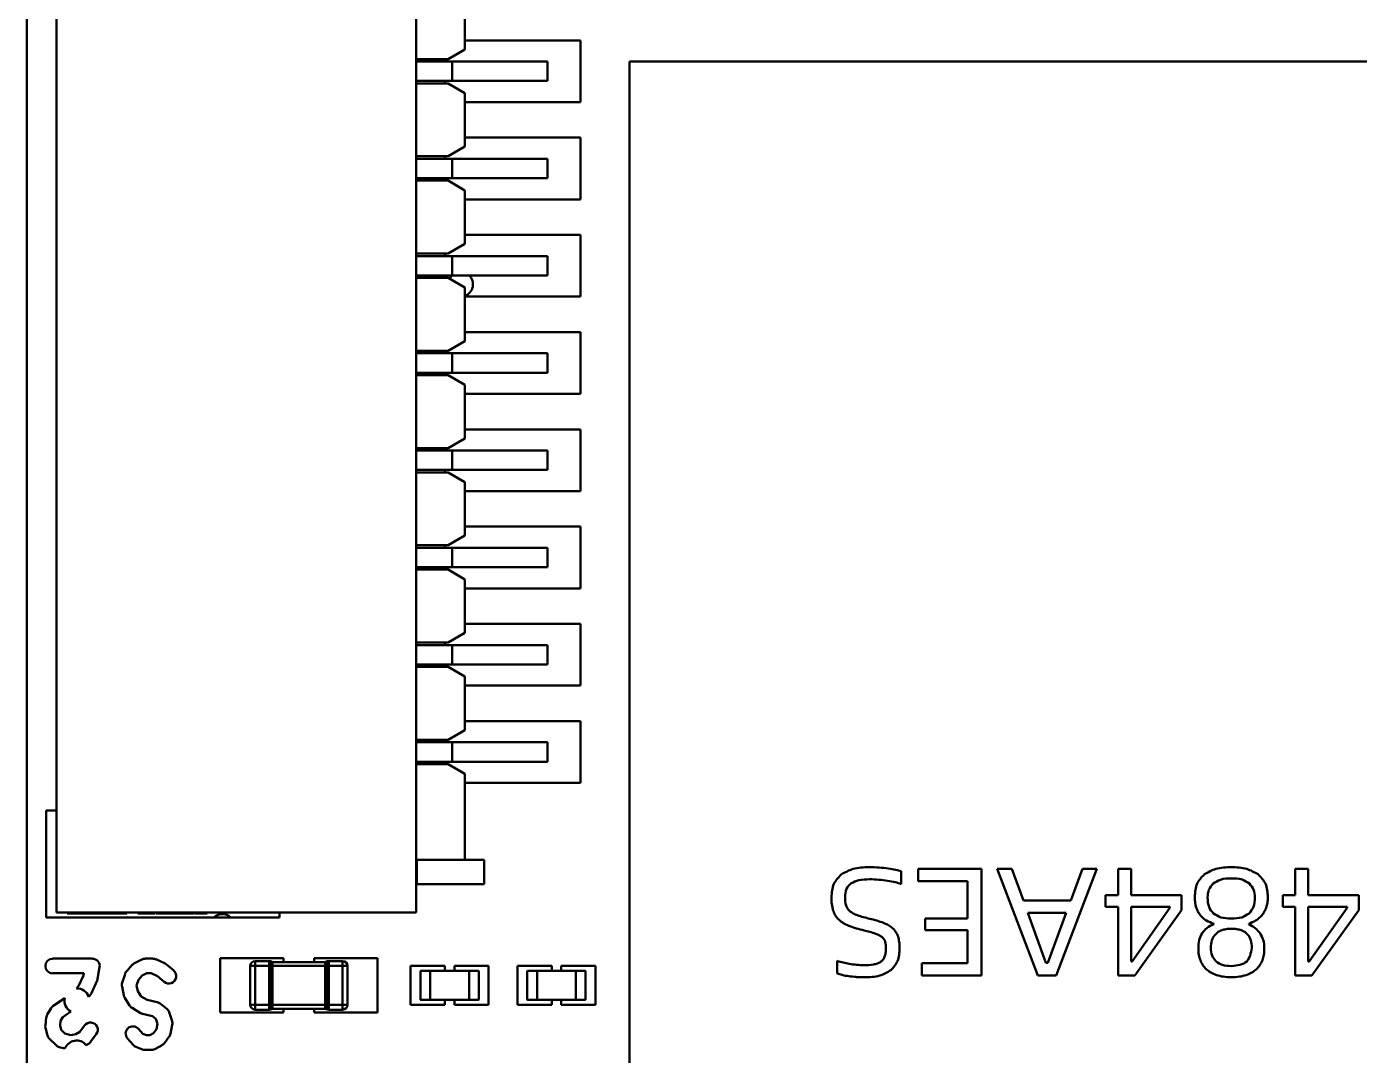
# Model space of a CAD drawing. Header units: millimetres. Extents: x 22 to 202, y 169 to 282.
# Drawn here: x 93.35 to 107.06, y 221.17 to 231.75 of the extents above; entities that cross this region are included whole.
import ezdxf

# ---------------------------------------------------------------- set-up
doc = ezdxf.new("R2010")
doc.units = ezdxf.units.MM
doc.header["$LTSCALE"] = 0.75
doc.layers.add('Visible', color=7, linetype='Continuous', lineweight=50)

msp = doc.modelspace()

# ---------------------------------------------------------------- linework, layer by layer
at = {"layer": 'Visible'}
for p, q in [((93.352, 204.386), (93.352, 235.386)), ((93.66, 222.643), (93.66, 232.943)), ((97.36, 232.943), (97.36, 222.643)), ((97.86, 231.518), (97.86, 232.403)), ((99.051, 231.61), (97.86, 231.61)), ((99.051, 230.975), (99.051, 231.61)), ((97.687, 231.418), (97.86, 231.518)), ((97.687, 231.418), (97.36, 231.418)), ((97.511, 231.393), (97.36, 231.393)), ((97.511, 231.393), (97.55, 231.393)), ((97.73, 231.393), (97.55, 231.393)), ((97.654, 231.418), (97.654, 231.393)), ((97.73, 231.393), (97.78, 231.393)), ((97.73, 231.393), (97.73, 231.193)), ((97.78, 231.393), (98.031, 231.393)), ((98.031, 231.393), (98.104, 231.393)), ((98.104, 231.393), (98.61, 231.393)), ((98.71, 231.393), (98.61, 231.393)), ((98.71, 231.393), (98.71, 231.193)), ((99.553, 231.393), (99.553, 208.393)), ((122.553, 231.393), (99.553, 231.393)), ((97.511, 231.193), (97.36, 231.193)), ((97.36, 231.168), (97.687, 231.168)), ((97.511, 231.193), (97.55, 231.193)), ((97.73, 231.193), (97.55, 231.193)), ((97.654, 231.193), (97.654, 231.168)), ((97.86, 231.068), (97.687, 231.168)), ((97.73, 231.193), (97.78, 231.193)), ((97.78, 231.193), (98.031, 231.193)), ((98.104, 231.193), (98.031, 231.193)), ((98.104, 231.193), (98.61, 231.193)), ((98.61, 231.193), (98.71, 231.193)), ((97.86, 230.518), (97.86, 231.068)), ((97.86, 230.975), (99.051, 230.975)), ((99.051, 230.61), (97.86, 230.61)), ((99.051, 229.975), (99.051, 230.61)), ((97.687, 230.418), (97.86, 230.518)), ((97.687, 230.418), (97.36, 230.418)), ((97.511, 230.393), (97.36, 230.393)), ((97.511, 230.393), (97.55, 230.393)), ((97.73, 230.393), (97.55, 230.393)), ((97.654, 230.418), (97.654, 230.393)), ((97.73, 230.393), (97.78, 230.393)), ((97.73, 230.393), (97.73, 230.193)), ((97.78, 230.393), (98.031, 230.393)), ((98.031, 230.393), (98.104, 230.393)), ((98.104, 230.393), (98.61, 230.393)), ((98.71, 230.393), (98.61, 230.393)), ((98.71, 230.393), (98.71, 230.193)), ((97.511, 230.193), (97.36, 230.193)), ((97.36, 230.168), (97.687, 230.168)), ((97.511, 230.193), (97.55, 230.193)), ((97.73, 230.193), (97.55, 230.193)), ((97.654, 230.193), (97.654, 230.168)), ((97.86, 230.068), (97.687, 230.168)), ((97.73, 230.193), (97.78, 230.193)), ((97.78, 230.193), (98.031, 230.193)), ((97.86, 229.518), (97.86, 230.068)), ((98.104, 230.193), (98.031, 230.193)), ((98.104, 230.193), (98.61, 230.193)), ((98.61, 230.193), (98.71, 230.193)), ((97.86, 229.975), (99.051, 229.975)), ((97.687, 229.418), (97.86, 229.518)), ((99.051, 229.61), (97.86, 229.61)), ((99.051, 228.975), (99.051, 229.61)), ((97.687, 229.418), (97.36, 229.418)), ((97.511, 229.393), (97.36, 229.393)), ((97.511, 229.393), (97.55, 229.393)), ((97.73, 229.393), (97.55, 229.393)), ((97.654, 229.418), (97.654, 229.393)), ((97.73, 229.393), (97.78, 229.393)), ((97.73, 229.393), (97.73, 229.193)), ((97.78, 229.393), (98.031, 229.393)), ((98.031, 229.393), (98.104, 229.393)), ((98.104, 229.393), (98.61, 229.393)), ((98.71, 229.393), (98.61, 229.393)), ((98.71, 229.393), (98.71, 229.193)), ((97.511, 229.193), (97.36, 229.193)), ((97.36, 229.168), (97.687, 229.168)), ((97.511, 229.193), (97.55, 229.193)), ((97.73, 229.193), (97.55, 229.193)), ((97.654, 229.193), (97.654, 229.168)), ((97.86, 229.068), (97.687, 229.168)), ((97.73, 229.193), (97.78, 229.193)), ((97.78, 229.193), (98.031, 229.193)), ((98.104, 229.193), (98.031, 229.193)), ((98.104, 229.193), (98.61, 229.193)), ((98.61, 229.193), (98.71, 229.193)), ((97.86, 228.518), (97.86, 229.068)), ((97.86, 228.975), (99.051, 228.975)), ((99.051, 228.61), (97.86, 228.61)), ((99.051, 227.975), (99.051, 228.61)), ((97.687, 228.418), (97.36, 228.418)), ((97.654, 228.418), (97.654, 228.393)), ((97.687, 228.418), (97.86, 228.518)), ((97.511, 228.393), (97.36, 228.393)), ((97.511, 228.393), (97.55, 228.393)), ((97.73, 228.393), (97.55, 228.393)), ((97.73, 228.393), (97.78, 228.393)), ((97.73, 228.393), (97.73, 228.193)), ((97.78, 228.393), (98.031, 228.393)), ((98.031, 228.393), (98.104, 228.393)), ((98.104, 228.393), (98.61, 228.393)), ((98.71, 228.393), (98.61, 228.393)), ((98.71, 228.393), (98.71, 228.193)), ((97.511, 228.193), (97.36, 228.193)), ((97.36, 228.168), (97.687, 228.168)), ((97.511, 228.193), (97.55, 228.193)), ((97.73, 228.193), (97.55, 228.193)), ((97.654, 228.193), (97.654, 228.168)), ((97.86, 228.068), (97.687, 228.168)), ((97.73, 228.193), (97.78, 228.193)), ((97.78, 228.193), (98.031, 228.193)), ((98.104, 228.193), (98.031, 228.193)), ((98.104, 228.193), (98.61, 228.193)), ((98.61, 228.193), (98.71, 228.193)), ((97.86, 227.518), (97.86, 228.068)), ((97.86, 227.975), (99.051, 227.975)), ((99.051, 227.61), (97.86, 227.61)), ((99.051, 226.975), (99.051, 227.61)), ((97.687, 227.418), (97.86, 227.518)), ((97.687, 227.418), (97.36, 227.418)), ((97.511, 227.393), (97.36, 227.393)), ((97.511, 227.393), (97.55, 227.393)), ((97.73, 227.393), (97.55, 227.393)), ((97.654, 227.418), (97.654, 227.393)), ((97.73, 227.393), (97.78, 227.393)), ((97.73, 227.393), (97.73, 227.193)), ((97.78, 227.393), (98.031, 227.393)), ((98.031, 227.393), (98.104, 227.393)), ((98.104, 227.393), (98.61, 227.393)), ((98.71, 227.393), (98.61, 227.393)), ((98.71, 227.393), (98.71, 227.193)), ((97.511, 227.193), (97.36, 227.193)), ((97.511, 227.193), (97.55, 227.193)), ((97.73, 227.193), (97.55, 227.193)), ((97.654, 227.193), (97.654, 227.168)), ((97.73, 227.193), (97.78, 227.193)), ((97.78, 227.193), (98.031, 227.193)), ((98.104, 227.193), (98.031, 227.193)), ((98.104, 227.193), (98.61, 227.193)), ((98.61, 227.193), (98.71, 227.193)), ((97.36, 227.168), (97.687, 227.168)), ((97.86, 227.068), (97.687, 227.168)), ((97.86, 226.518), (97.86, 227.068)), ((97.86, 226.975), (99.051, 226.975)), ((97.687, 226.418), (97.86, 226.518)), ((99.051, 226.61), (97.86, 226.61)), ((99.051, 225.975), (99.051, 226.61)), ((97.687, 226.418), (97.36, 226.418)), ((97.511, 226.393), (97.36, 226.393)), ((97.511, 226.393), (97.55, 226.393)), ((97.73, 226.393), (97.55, 226.393)), ((97.654, 226.418), (97.654, 226.393)), ((97.73, 226.393), (97.78, 226.393)), ((97.73, 226.393), (97.73, 226.193)), ((97.78, 226.393), (98.031, 226.393)), ((98.031, 226.393), (98.104, 226.393)), ((98.104, 226.393), (98.61, 226.393)), ((98.71, 226.393), (98.61, 226.393)), ((98.71, 226.393), (98.71, 226.193)), ((97.511, 226.193), (97.36, 226.193)), ((97.36, 226.168), (97.687, 226.168)), ((97.511, 226.193), (97.55, 226.193)), ((97.73, 226.193), (97.55, 226.193)), ((97.654, 226.193), (97.654, 226.168)), ((97.86, 226.068), (97.687, 226.168)), ((97.73, 226.193), (97.78, 226.193)), ((97.78, 226.193), (98.031, 226.193)), ((98.104, 226.193), (98.031, 226.193)), ((98.104, 226.193), (98.61, 226.193)), ((98.61, 226.193), (98.71, 226.193)), ((97.86, 225.518), (97.86, 226.068)), ((97.86, 225.975), (99.051, 225.975)), ((99.051, 225.61), (97.86, 225.61)), ((99.051, 224.975), (99.051, 225.61)), ((97.687, 225.418), (97.36, 225.418)), ((97.654, 225.418), (97.654, 225.393)), ((97.687, 225.418), (97.86, 225.518)), ((97.511, 225.393), (97.36, 225.393)), ((97.511, 225.393), (97.55, 225.393)), ((97.73, 225.393), (97.55, 225.393)), ((97.73, 225.393), (97.78, 225.393)), ((97.73, 225.393), (97.73, 225.193)), ((97.78, 225.393), (98.031, 225.393)), ((98.031, 225.393), (98.104, 225.393)), ((98.104, 225.393), (98.61, 225.393)), ((98.71, 225.393), (98.61, 225.393)), ((98.71, 225.393), (98.71, 225.193)), ((97.511, 225.193), (97.36, 225.193)), ((97.36, 225.168), (97.687, 225.168)), ((97.511, 225.193), (97.55, 225.193)), ((97.73, 225.193), (97.55, 225.193)), ((97.654, 225.193), (97.654, 225.168)), ((97.86, 225.068), (97.687, 225.168)), ((97.73, 225.193), (97.78, 225.193)), ((97.78, 225.193), (98.031, 225.193)), ((98.104, 225.193), (98.031, 225.193)), ((98.104, 225.193), (98.61, 225.193)), ((98.61, 225.193), (98.71, 225.193)), ((97.86, 224.518), (97.86, 225.068)), ((97.86, 224.975), (99.051, 224.975)), ((99.051, 224.61), (97.86, 224.61)), ((99.051, 223.975), (99.051, 224.61)), ((97.687, 224.418), (97.86, 224.518)), ((97.687, 224.418), (97.36, 224.418)), ((97.511, 224.393), (97.36, 224.393)), ((97.511, 224.393), (97.55, 224.393)), ((97.73, 224.393), (97.55, 224.393)), ((97.654, 224.418), (97.654, 224.393)), ((97.73, 224.393), (97.78, 224.393)), ((97.73, 224.393), (97.73, 224.193)), ((97.78, 224.393), (98.031, 224.393)), ((98.031, 224.393), (98.104, 224.393)), ((98.104, 224.393), (98.61, 224.393)), ((98.71, 224.393), (98.61, 224.393)), ((98.71, 224.393), (98.71, 224.193)), ((97.511, 224.193), (97.36, 224.193)), ((97.36, 224.168), (97.687, 224.168)), ((97.511, 224.193), (97.55, 224.193)), ((97.73, 224.193), (97.55, 224.193)), ((97.654, 224.193), (97.654, 224.168)), ((97.86, 224.068), (97.687, 224.168)), ((97.73, 224.193), (97.78, 224.193)), ((97.78, 224.193), (98.031, 224.193)), ((98.104, 224.193), (98.031, 224.193)), ((98.104, 224.193), (98.61, 224.193)), ((98.61, 224.193), (98.71, 224.193)), ((97.86, 223.183), (97.86, 224.068)), ((97.86, 223.975), (99.051, 223.975)), ((93.553, 223.693), (93.553, 222.592)), ((93.66, 223.693), (93.553, 223.693)), ((97.36, 223.183), (97.86, 223.183)), ((97.367, 222.933), (97.367, 223.183)), ((97.367, 223.183), (97.862, 223.183)), ((97.862, 223.183), (97.908, 223.183)), ((97.908, 223.183), (98.007, 223.183)), ((98.007, 223.183), (98.06, 223.183)), ((98.06, 222.933), (98.06, 223.183)), ((102.348, 222.935), (102.348, 223.066)), ((102.523, 223.093), (102.523, 222.965)), ((103.174, 223.093), (102.523, 223.093)), ((103.174, 221.993), (103.174, 223.093)), ((103.337, 223.093), (103.753, 221.993)), ((103.488, 223.093), (103.337, 223.093)), ((103.607, 222.765), (103.488, 223.093)), ((103.943, 221.993), (104.36, 223.093)), ((104.214, 223.093), (104.093, 222.765)), ((104.36, 223.093), (104.214, 223.093)), ((104.58, 223.093), (104.58, 222.822)), ((104.713, 223.093), (104.58, 223.093)), ((104.713, 222.822), (104.713, 223.093)), ((106.403, 223.093), (106.403, 222.822)), ((106.536, 223.093), (106.403, 223.093)), ((106.536, 222.822), (106.536, 223.093)), ((97.36, 222.933), (97.367, 222.933)), ((97.367, 222.933), (97.862, 222.933)), ((97.908, 222.933), (97.862, 222.933)), ((97.908, 222.933), (98.007, 222.933)), ((98.06, 222.933), (98.007, 222.933)), ((102.523, 222.965), (103.031, 222.965)), ((103.031, 222.965), (103.031, 222.581)), ((104.58, 222.822), (104.45, 222.822)), ((104.45, 222.822), (104.45, 222.702)), ((105.233, 222.822), (104.713, 222.822)), ((105.233, 222.668), (105.233, 222.822)), ((106.403, 222.822), (106.273, 222.822)), ((106.273, 222.822), (106.273, 222.702)), ((107.056, 222.822), (106.536, 222.822)), ((107.056, 222.668), (107.056, 222.822)), ((104.093, 222.765), (103.607, 222.765)), ((104.45, 222.702), (104.58, 222.702)), ((104.58, 222.702), (104.58, 221.993)), ((104.713, 222.139), (104.713, 222.702)), ((104.713, 222.702), (105.112, 222.702)), ((105.112, 222.692), (104.723, 222.139)), ((104.751, 221.993), (105.233, 222.668)), ((105.112, 222.702), (105.112, 222.692)), ((106.273, 222.702), (106.403, 222.702)), ((106.403, 222.702), (106.403, 221.993)), ((106.536, 222.139), (106.536, 222.702)), ((106.536, 222.702), (106.935, 222.702)), ((106.935, 222.692), (106.545, 222.139)), ((106.574, 221.993), (107.056, 222.668)), ((106.935, 222.702), (106.935, 222.692)), ((93.553, 222.592), (95.953, 222.592)), ((93.66, 222.643), (97.36, 222.643)), ((93.768, 222.633), (93.768, 222.643)), ((93.768, 222.633), (93.814, 222.633)), ((93.814, 222.633), (93.924, 222.633)), ((93.947, 222.633), (93.924, 222.633)), ((93.947, 222.633), (93.947, 222.643)), ((93.989, 222.633), (93.947, 222.633)), ((93.989, 222.633), (94.105, 222.633)), ((94.105, 222.633), (94.236, 222.633)), ((94.236, 222.633), (94.236, 222.643)), ((94.236, 222.633), (94.288, 222.633)), ((94.288, 222.633), (94.288, 222.643)), ((94.383, 222.633), (94.288, 222.633)), ((94.383, 222.633), (94.383, 222.643)), ((94.494, 222.633), (94.494, 222.643)), ((94.512, 222.633), (94.494, 222.633)), ((94.512, 222.633), (94.512, 222.643)), ((94.566, 222.633), (94.512, 222.633)), ((94.566, 222.633), (94.566, 222.643)), ((94.567, 222.633), (94.566, 222.633)), ((94.567, 222.633), (94.567, 222.643)), ((94.571, 222.633), (94.571, 222.643)), ((94.591, 222.633), (94.571, 222.633)), ((94.641, 222.633), (94.591, 222.633)), ((94.641, 222.633), (94.673, 222.633)), ((94.673, 222.633), (94.673, 222.643)), ((94.684, 222.633), (94.684, 222.643)), ((94.684, 222.633), (94.684, 222.643)), ((94.695, 222.633), (94.684, 222.633)), ((94.7, 222.633), (94.695, 222.633)), ((94.7, 222.633), (94.7, 222.643)), ((94.77, 222.633), (94.7, 222.633)), ((94.77, 222.633), (94.77, 222.643)), ((94.773, 222.633), (94.77, 222.633)), ((94.773, 222.633), (94.773, 222.643)), ((94.778, 222.633), (94.773, 222.633)), ((94.778, 222.633), (94.778, 222.643)), ((94.799, 222.633), (94.778, 222.633)), ((94.799, 222.633), (94.799, 222.643)), ((94.837, 222.633), (94.799, 222.633)), ((94.888, 222.633), (94.837, 222.633)), ((94.909, 222.633), (94.888, 222.633)), ((94.909, 222.633), (94.909, 222.643)), ((94.916, 222.633), (94.909, 222.633)), ((94.916, 222.633), (94.916, 222.643)), ((94.968, 222.633), (94.916, 222.633)), ((94.968, 222.633), (94.968, 222.643)), ((94.987, 222.633), (94.968, 222.633)), ((94.987, 222.633), (94.987, 222.643)), ((95.038, 222.633), (94.987, 222.633)), ((95.038, 222.633), (95.038, 222.643)), ((95.058, 222.633), (95.038, 222.633)), ((95.079, 222.633), (95.058, 222.633)), ((95.079, 222.633), (95.079, 222.643)), ((95.086, 222.633), (95.086, 222.643)), ((95.138, 222.633), (95.086, 222.633)), ((95.138, 222.633), (95.138, 222.643)), ((95.157, 222.633), (95.138, 222.633)), ((95.157, 222.633), (95.157, 222.643)), ((95.208, 222.633), (95.157, 222.633)), ((95.208, 222.633), (95.208, 222.643)), ((95.953, 222.592), (95.953, 222.643)), ((102.594, 222.581), (102.594, 222.461)), ((103.031, 222.581), (102.594, 222.581)), ((103.838, 222.126), (103.653, 222.638)), ((103.653, 222.638), (104.046, 222.638)), ((104.046, 222.638), (103.857, 222.126)), ((105.564, 222.527), (105.564, 222.521)), ((105.926, 222.521), (105.926, 222.527)), ((102.594, 222.461), (103.031, 222.461)), ((103.031, 222.461), (103.031, 222.12)), ((93.619, 222.168), (94.028, 222.168)), ((93.619, 222.168), (94.028, 222.168)), ((94.46, 222.12), (94.538, 222.16)), ((94.46, 222.12), (94.538, 222.16)), ((94.572, 222.168), (94.65, 222.168)), ((94.572, 222.168), (94.65, 222.168)), ((94.68, 222.161), (94.768, 222.122)), ((94.68, 222.161), (94.768, 222.122)), ((94.786, 222.111), (94.864, 222.045)), ((94.786, 222.111), (94.864, 222.045)), ((95.344, 222.172), (95.344, 221.613)), ((95.995, 222.172), (95.344, 222.172)), ((95.702, 222.143), (95.702, 222.093)), ((95.846, 222.143), (95.702, 222.143)), ((95.702, 222.093), (95.702, 222.143)), ((95.702, 222.143), (95.846, 222.143)), ((95.846, 222.143), (95.846, 222.093)), ((95.846, 222.093), (95.846, 222.143)), ((95.86, 222.141), (95.86, 222.093)), ((95.86, 222.093), (95.86, 222.141)), ((95.882, 222.133), (95.882, 222.093)), ((96.422, 222.133), (95.882, 222.133)), ((95.882, 222.093), (95.882, 222.133)), ((95.882, 222.133), (96.422, 222.133)), ((95.995, 222.133), (95.995, 222.172)), ((96.31, 222.172), (96.31, 222.133)), ((96.96, 222.172), (96.31, 222.172)), ((96.422, 222.133), (96.422, 222.093)), ((96.422, 222.093), (96.422, 222.133)), ((96.445, 222.141), (96.445, 222.093)), ((96.445, 222.093), (96.445, 222.141)), ((96.459, 222.143), (96.459, 222.093)), ((96.602, 222.143), (96.459, 222.143)), ((96.459, 222.093), (96.459, 222.143)), ((96.459, 222.143), (96.602, 222.143)), ((96.602, 222.143), (96.602, 222.093)), ((96.602, 222.093), (96.602, 222.143)), ((96.96, 221.613), (96.96, 222.172)), ((101.69, 222.145), (101.69, 222.015)), ((102.562, 222.12), (102.562, 221.993)), ((103.031, 222.12), (102.562, 222.12)), ((103.857, 222.126), (103.838, 222.126)), ((104.723, 222.139), (104.713, 222.139)), ((106.545, 222.139), (106.536, 222.139)), ((93.939, 222.017), (93.619, 222.017)), ((93.939, 222.017), (93.619, 222.017)), ((93.886, 221.886), (93.936, 221.996)), ((93.886, 221.886), (93.936, 221.996)), ((93.936, 221.996), (93.939, 222.017)), ((93.936, 221.996), (93.939, 222.017)), ((94.102, 222.08), (94.082, 221.962)), ((94.102, 222.08), (94.082, 221.962)), ((94.334, 221.918), (94.364, 222.01)), ((94.334, 221.918), (94.364, 222.01)), ((94.379, 222.037), (94.437, 222.103)), ((94.379, 222.037), (94.437, 222.103)), ((94.54, 221.993), (94.502, 221.95)), ((94.54, 221.993), (94.502, 221.95)), ((94.589, 222.017), (94.54, 221.993)), ((94.589, 222.017), (94.54, 221.993)), ((94.634, 222.017), (94.589, 222.017)), ((94.634, 222.017), (94.589, 222.017)), ((94.697, 221.989), (94.634, 222.017)), ((94.697, 221.989), (94.634, 222.017)), ((94.767, 221.93), (94.697, 221.989)), ((94.767, 221.93), (94.697, 221.989)), ((95.702, 222.093), (95.652, 222.093)), ((95.652, 222.093), (95.702, 222.093)), ((95.652, 222.093), (95.652, 221.693)), ((95.652, 221.693), (95.652, 222.093)), ((95.702, 222.093), (95.846, 222.093)), ((95.702, 221.693), (95.702, 222.093)), ((95.846, 222.093), (95.702, 222.093)), ((95.702, 222.093), (95.702, 221.693)), ((95.86, 222.093), (95.846, 222.093)), ((95.846, 221.693), (95.846, 222.093)), ((95.846, 222.093), (95.86, 222.093)), ((95.846, 222.093), (95.846, 221.693)), ((95.86, 222.093), (95.882, 222.093)), ((95.86, 221.693), (95.86, 222.093)), ((95.86, 222.093), (95.882, 222.093)), ((95.86, 222.093), (95.86, 221.693)), ((95.882, 222.093), (96.422, 222.093)), ((95.882, 221.693), (95.882, 222.093)), ((96.422, 222.093), (95.882, 222.093)), ((95.882, 222.093), (95.882, 221.693)), ((96.422, 222.093), (96.445, 222.093)), ((96.422, 221.693), (96.422, 222.093)), ((96.422, 222.093), (96.445, 222.093)), ((96.422, 222.093), (96.422, 221.693)), ((96.459, 222.093), (96.445, 222.093)), ((96.445, 221.693), (96.445, 222.093)), ((96.445, 222.093), (96.459, 222.093)), ((96.445, 222.093), (96.445, 221.693)), ((96.459, 222.093), (96.602, 222.093)), ((96.459, 221.693), (96.459, 222.093)), ((96.602, 222.093), (96.459, 222.093)), ((96.459, 222.093), (96.459, 221.693)), ((96.652, 222.093), (96.602, 222.093)), ((96.602, 221.693), (96.602, 222.093)), ((96.602, 222.093), (96.652, 222.093)), ((96.602, 222.093), (96.602, 221.693)), ((96.652, 221.693), (96.652, 222.093)), ((96.652, 222.093), (96.652, 221.693)), ((97.302, 222.093), (97.302, 221.692)), ((97.653, 222.093), (97.302, 222.093)), ((97.403, 221.748), (97.403, 222.038)), ((97.408, 222.043), (97.503, 222.043)), ((97.503, 222.038), (97.503, 222.043)), ((97.903, 222.042), (97.503, 222.042)), ((97.503, 222.042), (97.903, 222.042)), ((97.503, 221.748), (97.503, 222.038)), ((97.503, 222.023), (97.503, 221.763)), ((97.653, 222.042), (97.653, 222.093)), ((97.752, 222.093), (97.752, 222.042)), ((98.103, 222.093), (97.752, 222.093)), ((97.903, 222.043), (97.998, 222.043)), ((97.903, 222.043), (97.903, 222.038)), ((97.903, 222.038), (97.903, 221.748)), ((97.903, 221.763), (97.903, 222.023)), ((98.003, 222.038), (98.003, 221.748)), ((98.103, 221.692), (98.103, 222.093)), ((98.402, 222.093), (98.402, 221.692)), ((98.753, 222.093), (98.402, 222.093)), ((98.502, 221.748), (98.502, 222.038)), ((98.507, 222.043), (98.602, 222.043)), ((98.602, 222.038), (98.602, 222.043)), ((99.002, 222.042), (98.602, 222.042)), ((98.602, 222.042), (99.002, 222.042)), ((98.602, 221.748), (98.602, 222.038)), ((98.602, 222.023), (98.602, 221.763)), ((98.753, 222.042), (98.753, 222.093)), ((98.852, 222.093), (98.852, 222.042)), ((99.203, 222.093), (98.852, 222.093)), ((99.002, 222.043), (99.097, 222.043)), ((99.002, 222.043), (99.002, 222.038)), ((99.002, 222.038), (99.002, 221.748)), ((99.002, 221.763), (99.002, 222.023)), ((99.102, 222.038), (99.102, 221.748)), ((99.203, 221.692), (99.203, 222.093)), ((102.562, 221.993), (103.174, 221.993)), ((103.753, 221.993), (103.943, 221.993)), ((104.58, 221.993), (104.751, 221.993)), ((106.403, 221.993), (106.574, 221.993)), ((93.863, 221.861), (93.886, 221.886)), ((93.863, 221.861), (93.886, 221.886)), ((94.077, 221.944), (94.018, 221.813)), ((94.077, 221.944), (94.018, 221.813)), ((94.352, 221.788), (94.333, 221.88)), ((94.352, 221.788), (94.333, 221.88)), ((94.502, 221.95), (94.483, 221.892)), ((94.502, 221.95), (94.483, 221.892)), ((94.483, 221.892), (94.496, 221.832)), ((94.483, 221.892), (94.496, 221.832)), ((94.496, 221.832), (94.528, 221.78)), ((94.496, 221.832), (94.528, 221.78)), ((93.625, 221.683), (93.744, 221.763)), ((93.625, 221.683), (93.744, 221.763)), ((94.004, 221.792), (93.988, 221.775)), ((94.004, 221.792), (93.988, 221.775)), ((94.41, 221.686), (94.362, 221.764)), ((94.41, 221.686), (94.362, 221.764)), ((94.528, 221.78), (94.59, 221.743)), ((94.528, 221.78), (94.59, 221.743)), ((94.59, 221.743), (94.695, 221.72)), ((94.59, 221.743), (94.695, 221.72)), ((94.725, 221.706), (94.793, 221.653)), ((94.725, 221.706), (94.793, 221.653)), ((97.503, 221.743), (97.408, 221.743)), ((97.503, 221.743), (97.503, 221.748)), ((97.903, 221.744), (97.503, 221.744)), ((97.503, 221.743), (97.903, 221.743)), ((97.653, 221.692), (97.653, 221.743)), ((97.752, 221.743), (97.752, 221.692)), ((97.903, 221.748), (97.903, 221.743)), ((97.998, 221.743), (97.903, 221.743)), ((98.602, 221.743), (98.507, 221.743)), ((98.602, 221.743), (98.602, 221.748)), ((99.002, 221.744), (98.602, 221.744)), ((98.602, 221.743), (99.002, 221.743)), ((98.753, 221.692), (98.753, 221.743)), ((98.852, 221.743), (98.852, 221.692)), ((99.002, 221.748), (99.002, 221.743)), ((99.097, 221.743), (99.002, 221.743)), ((93.544, 221.485), (93.554, 221.564)), ((93.544, 221.485), (93.554, 221.564)), ((93.564, 221.593), (93.603, 221.658)), ((93.564, 221.593), (93.603, 221.658)), ((93.723, 221.567), (93.701, 221.53)), ((93.723, 221.567), (93.701, 221.53)), ((93.807, 221.624), (93.723, 221.567)), ((93.807, 221.624), (93.723, 221.567)), ((94.523, 221.608), (94.436, 221.661)), ((94.523, 221.608), (94.436, 221.661)), ((94.646, 221.577), (94.545, 221.599)), ((94.646, 221.577), (94.545, 221.599)), ((94.682, 221.549), (94.646, 221.577)), ((94.682, 221.549), (94.646, 221.577)), ((94.818, 221.617), (94.848, 221.525)), ((94.818, 221.617), (94.848, 221.525)), ((95.344, 221.613), (95.995, 221.613)), ((95.702, 221.693), (95.652, 221.693)), ((95.652, 221.693), (95.702, 221.693)), ((95.702, 221.693), (95.846, 221.693)), ((95.702, 221.693), (95.702, 221.643)), ((95.846, 221.693), (95.702, 221.693)), ((95.702, 221.643), (95.702, 221.693)), ((95.702, 221.643), (95.846, 221.643)), ((95.846, 221.643), (95.702, 221.643)), ((95.86, 221.693), (95.846, 221.693)), ((95.846, 221.693), (95.846, 221.643)), ((95.846, 221.693), (95.86, 221.693)), ((95.846, 221.643), (95.846, 221.693)), ((95.882, 221.693), (95.86, 221.693)), ((95.86, 221.693), (95.86, 221.644)), ((95.882, 221.693), (95.86, 221.693)), ((95.86, 221.644), (95.86, 221.693)), ((95.882, 221.693), (96.422, 221.693)), ((95.882, 221.693), (95.882, 221.653)), ((96.422, 221.693), (95.882, 221.693)), ((95.882, 221.653), (95.882, 221.693)), ((95.882, 221.653), (96.422, 221.653)), ((96.422, 221.653), (95.882, 221.653)), ((95.995, 221.613), (95.995, 221.653)), ((96.31, 221.653), (96.31, 221.613)), ((96.31, 221.613), (96.96, 221.613)), ((96.445, 221.693), (96.422, 221.693)), ((96.422, 221.693), (96.422, 221.653)), ((96.445, 221.693), (96.422, 221.693)), ((96.422, 221.653), (96.422, 221.693)), ((96.459, 221.693), (96.445, 221.693)), ((96.445, 221.693), (96.445, 221.644)), ((96.445, 221.693), (96.459, 221.693)), ((96.445, 221.644), (96.445, 221.693)), ((96.459, 221.693), (96.602, 221.693)), ((96.459, 221.693), (96.459, 221.643)), ((96.602, 221.693), (96.459, 221.693)), ((96.459, 221.643), (96.459, 221.693)), ((96.459, 221.643), (96.602, 221.643)), ((96.602, 221.643), (96.459, 221.643)), ((96.652, 221.693), (96.602, 221.693)), ((96.602, 221.693), (96.602, 221.643)), ((96.602, 221.693), (96.652, 221.693)), ((96.602, 221.643), (96.602, 221.693)), ((97.302, 221.692), (97.653, 221.692)), ((97.752, 221.692), (98.103, 221.692)), ((98.402, 221.692), (98.753, 221.692)), ((98.852, 221.692), (99.203, 221.692)), ((93.565, 221.379), (93.546, 221.458)), ((93.565, 221.379), (93.546, 221.458)), ((93.701, 221.53), (93.695, 221.48)), ((93.701, 221.53), (93.695, 221.48)), ((93.695, 221.48), (93.706, 221.436)), ((93.695, 221.48), (93.706, 221.436)), ((93.706, 221.436), (93.744, 221.399)), ((93.706, 221.436), (93.744, 221.399)), ((93.899, 221.415), (93.948, 221.481)), ((93.899, 221.415), (93.948, 221.481)), ((94.501, 221.447), (94.547, 221.395)), ((94.501, 221.447), (94.547, 221.395)), ((94.657, 221.402), (94.686, 221.442)), ((94.657, 221.402), (94.686, 221.442)), ((94.698, 221.498), (94.682, 221.549)), ((94.698, 221.498), (94.682, 221.549)), ((94.686, 221.442), (94.698, 221.498)), ((94.686, 221.442), (94.698, 221.498)), ((94.849, 221.487), (94.83, 221.395)), ((94.849, 221.487), (94.83, 221.395)), ((93.654, 221.277), (93.586, 221.343)), ((93.654, 221.277), (93.586, 221.343)), ((93.744, 221.399), (93.807, 221.382)), ((93.744, 221.399), (93.807, 221.382)), ((93.807, 221.382), (93.856, 221.39)), ((93.807, 221.382), (93.856, 221.39)), ((93.856, 221.39), (93.899, 221.415)), ((93.856, 221.39), (93.899, 221.415)), ((93.987, 221.293), (93.963, 221.279)), ((93.987, 221.293), (93.963, 221.279)), ((94.068, 221.392), (94.01, 221.313)), ((94.068, 221.392), (94.01, 221.313)), ((94.447, 221.282), (94.389, 221.347)), ((94.447, 221.282), (94.389, 221.347)), ((94.547, 221.395), (94.586, 221.38)), ((94.547, 221.395), (94.586, 221.38)), ((94.586, 221.38), (94.62, 221.38)), ((94.586, 221.38), (94.62, 221.38)), ((94.62, 221.38), (94.657, 221.402)), ((94.62, 221.38), (94.657, 221.402)), ((94.817, 221.366), (94.768, 221.3)), ((94.817, 221.366), (94.768, 221.3)), ((93.746, 221.243), (93.687, 221.259)), ((93.746, 221.243), (93.687, 221.259)), ((94.544, 221.235), (94.476, 221.262)), ((94.544, 221.235), (94.476, 221.262)), ((94.64, 221.23), (94.572, 221.23)), ((94.64, 221.23), (94.572, 221.23)), ((94.746, 221.28), (94.678, 221.24)), ((94.746, 221.28), (94.678, 221.24))]:
    msp.add_line(p, q, dxfattribs=at)
for centre, radius, start, end in [((97.816, 229.101), 0.127, 133.644, 153.0212), ((97.816, 229.101), 0.127, 290.4504, 46.356), ((102.022, 221.837), 1.272, 85.4757, 90.015), ((102.011, 221.663), 1.446, 81.8496, 85.5768), ((102.035, 221.821), 1.287, 78.404, 81.9139), ((102.224, 222.722), 0.366, 70.1655, 79.0432), ((102.022, 221.82), 1.164, 85.2707, 90.0355), ((102.028, 221.872), 1.111, 80.6519, 85.3456), ((102.02, 221.818), 1.166, 76.7041, 80.676), ((102.19, 222.521), 0.443, 69.093, 77.232), ((102.083, 222.786), 0.452, 178.6309, 196.0317), ((102.068, 222.791), 0.297, 178.667, 195.1883), ((105.73, 222.796), 0.361, 178.915, 196.6518), ((95.366, 222.499), 0.127, 47.4319, 132.5681), ((102.335, 223.896), 1.354, 251.1677, 256.7523), ((101.737, 221.359), 1.253, 69.8925, 76.7091), ((105.69, 222.923), 0.415, 240.9874, 252.3242), ((105.767, 222.958), 0.459, 290.1682, 299.7941), ((102.258, 223.716), 1.291, 249.7072, 256.9476), ((101.75, 221.481), 1.001, 70.4644, 77.5438), ((101.925, 222.278), 0.267, 359.06, 13.3167), ((105.784, 222.283), 0.25, 162.8467, 180.5594), ((105.667, 222.283), 0.288, 359.4867, 14.764), ((95.702, 222.093), 0.05, 90, 180), ((95.846, 222.093), 0.05, 74.0625, 90), ((96.459, 222.093), 0.05, 90, 105.9375), ((96.602, 222.093), 0.05, 0, 90), ((101.933, 222.852), 0.747, 251.0738, 260.8539), ((101.966, 222.963), 0.862, 259.8576, 269.9166), ((101.971, 222.715), 0.614, 269.4128, 278.7584), ((97.408, 222.038), 0.005, 90, 180), ((98.507, 222.038), 0.005, 90, 180), ((101.808, 222.315), 0.321, 248.563, 257.872), ((101.936, 222.861), 0.883, 257.2108, 261.7108), ((101.973, 223.1), 1.124, 261.604, 265.5874), ((101.967, 222.999), 1.023, 265.4892, 269.9749), ((93.868, 221.735), 0.127, 18.4098, 92.0548), ((93.868, 221.735), 0.127, 18.4098, 92.0548), ((93.868, 221.735), 0.127, 167.3804, 241.211), ((93.868, 221.735), 0.127, 167.3804, 241.211), ((97.998, 221.748), 0.005, 270, 0), ((99.097, 221.748), 0.005, 270, 0), ((95.702, 221.693), 0.05, 180, 270), ((95.846, 221.693), 0.05, 270, 285.9375), ((96.459, 221.693), 0.05, 254.0625, 270), ((96.602, 221.693), 0.05, 270, 0), ((93.865, 221.199), 0.127, 39.2506, 159.5965), ((93.865, 221.199), 0.127, 39.2506, 159.5965)]:
    msp.add_arc(centre, radius, start, end, dxfattribs=at)
at = {"layer": 'Visible', "extrusion": (0, 0, -1)}
for centre, radius, start, end in [((-93.619, 222.092), 0.0751, 270.0006, 89.9994), ((-93.619, 222.092), 0.0751, 270.0006, 89.9994), ((-94.028, 222.092), 0.0751, 89.9999, 189.4211), ((-94.028, 222.092), 0.0751, 89.9999, 189.4211), ((-94.494, 222.053), 0.0751, 41.6138, 63.3469), ((-94.494, 222.053), 0.0751, 41.6138, 63.3469), ((-94.572, 222.092), 0.0751, 63.3613, 90.0015), ((-94.572, 222.092), 0.0751, 63.3613, 90.0015), ((-94.65, 222.092), 0.0751, 89.9988, 114.0535), ((-94.65, 222.092), 0.0751, 89.9988, 114.0535), ((-94.737, 222.053), 0.0752, 114.0684, 130.1395), ((-94.737, 222.053), 0.0752, 114.0684, 130.1395), ((-95.702, 222.093), 0.05, 0, 90), ((-95.846, 222.093), 0.05, 90, 105.9375), ((-95.807, 221.957), 0.19, 105.9175, 113.1826), ((-96.497, 221.958), 0.19, 66.8043, 74.0957), ((-96.459, 222.093), 0.05, 74.0625, 90), ((-96.602, 222.093), 0.05, 90, 180), ((-94.435, 221.988), 0.0749, 17.5902, 41.6311), ((-94.435, 221.988), 0.0749, 17.5902, 41.6311), ((-94.815, 221.988), 0.0751, 130.1524, 310.1524), ((-94.815, 221.988), 0.0751, 130.1524, 310.1524), ((-97.998, 222.038), 0.005, 90, 180), ((-99.097, 222.038), 0.005, 90, 180), ((-94.008, 221.975), 0.075, 189.4202, 203.9971), ((-94.008, 221.975), 0.075, 189.4202, 203.9971), ((-94.406, 221.896), 0.075, 347.9479, 17.6388), ((-94.406, 221.896), 0.075, 347.9479, 17.6388), ((-93.95, 221.843), 0.075, 203.9817, 223.6255), ((-93.95, 221.843), 0.075, 203.9817, 223.6255), ((-94.426, 221.804), 0.0752, 328.2474, 347.9395), ((-94.426, 221.804), 0.0752, 328.2474, 347.9395), ((-94.679, 221.646), 0.0751, 102.6275, 127.6633), ((-94.679, 221.646), 0.0751, 102.6275, 127.6633), ((-97.408, 221.748), 0.005, 270, 0), ((-98.507, 221.748), 0.005, 270, 0), ((-93.629, 221.554), 0.0751, 7.1855, 30.559), ((-93.629, 221.554), 0.0751, 7.1855, 30.559), ((-93.667, 221.62), 0.075, 30.5629, 56.0805), ((-93.667, 221.62), 0.075, 30.5629, 56.0805), ((-94.474, 221.725), 0.0751, 300.9653, 328.2216), ((-94.474, 221.725), 0.0751, 300.9653, 328.2216), ((-94.562, 221.673), 0.0752, 282.638, 300.951), ((-94.562, 221.673), 0.0752, 282.638, 300.951), ((-94.747, 221.594), 0.0751, 127.6828, 162.3289), ((-94.747, 221.594), 0.0751, 127.6828, 162.3289), ((-95.702, 221.693), 0.05, 270, 0), ((-95.846, 221.693), 0.05, 254.0625, 270), ((-95.807, 221.828), 0.19, 246.8174, 254.0825), ((-96.497, 221.827), 0.19, 285.9043, 293.1957), ((-96.459, 221.693), 0.05, 270, 285.9375), ((-96.602, 221.693), 0.05, 180, 270), ((-93.618, 221.476), 0.0748, 346.0234, 7.2054), ((-93.618, 221.476), 0.0748, 346.0234, 7.2054), ((-94.008, 221.436), 0.0751, 36.5733, 216.5743), ((-94.008, 221.436), 0.0751, 36.5733, 216.5743), ((-94.445, 221.397), 0.0751, 318.2847, 138.2845), ((-94.445, 221.397), 0.0751, 318.2847, 138.2845), ((-94.776, 221.502), 0.075, 162.3174, 192.0242), ((-94.776, 221.502), 0.075, 162.3174, 192.0242), ((-93.638, 221.397), 0.0751, 313.9165, 346.0433), ((-93.638, 221.397), 0.0751, 313.9165, 346.0433), ((-93.95, 221.358), 0.0751, 216.5864, 240.0359), ((-93.95, 221.358), 0.0751, 216.5864, 240.0359), ((-94.708, 221.345), 0.075, 216.5073, 239.799), ((-94.708, 221.345), 0.075, 216.5073, 239.799), ((-94.756, 221.41), 0.0751, 192.0193, 216.4957), ((-94.756, 221.41), 0.0751, 192.0193, 216.4957), ((-93.706, 221.331), 0.075, 285.1505, 313.9113), ((-93.706, 221.331), 0.075, 285.1505, 313.9113), ((-94.503, 221.331), 0.075, 291.2027, 318.2893), ((-94.503, 221.331), 0.075, 291.2027, 318.2893), ((-94.572, 221.305), 0.075, 269.9963, 291.2122), ((-94.572, 221.305), 0.075, 269.9963, 291.2122), ((-94.64, 221.305), 0.0751, 239.8017, 269.9973), ((-94.64, 221.305), 0.0751, 239.8017, 269.9973)]:
    msp.add_arc(centre, radius, start, end, dxfattribs=at)
at = {"layer": 'Visible'}
for points, knots in [([(102.022, 223.109), (101.964, 223.108), (101.861, 223.105), (101.771, 223.056), (101.731, 223.034)], [-0.03043089, -0.03043089, -0.03043089, -0.03043089, -0.01346555, 0, 0, 0, 0]), ([(105.745, 223.109), (105.691, 223.107), (105.592, 223.104), (105.506, 223.057), (105.468, 223.035)], [-0.02907027, -0.02907027, -0.02907027, -0.02907027, -0.01307415, 0, 0, 0, 0]), ([(106.021, 223.035), (105.983, 223.056), (105.897, 223.104), (105.799, 223.107), (105.745, 223.109)], [-0.02901744, -0.02901744, -0.02901744, -0.02901744, -0.01590027, 0, 0, 0, 0]), ([(101.731, 223.034), (101.702, 223.003), (101.64, 222.937), (101.634, 222.846), (101.632, 222.797)], [-0.02643406, -0.02643406, -0.02643406, -0.02643406, -0.01422482, 0, 0, 0, 0]), ([(101.771, 222.798), (101.773, 222.829), (101.776, 222.886), (101.816, 222.925), (101.835, 222.943)], [-0.01629676, -0.01629676, -0.01629676, -0.01629676, -0.00739727, 0, 0, 0, 0]), ([(101.835, 222.943), (101.86, 222.955), (101.919, 222.982), (101.985, 222.983), (102.022, 222.984)], [-0.01933872, -0.01933872, -0.01933872, -0.01933872, -0.01090612, 0, 0, 0, 0]), ([(105.468, 223.035), (105.439, 223.006), (105.377, 222.941), (105.372, 222.851), (105.369, 222.803)], [-0.02596437, -0.02596437, -0.02596437, -0.02596437, -0.01394823, 0, 0, 0, 0]), ([(105.501, 222.797), (105.503, 222.825), (105.506, 222.879), (105.541, 222.92), (105.558, 222.94)], [-0.0157953, -0.0157953, -0.0157953, -0.0157953, -0.0075673, 0, 0, 0, 0]), ([(105.558, 222.94), (105.582, 222.956), (105.639, 222.991), (105.706, 222.993), (105.745, 222.993)], [-0.01977003, -0.01977003, -0.01977003, -0.01977003, -0.01125289, 0, 0, 0, 0]), ([(105.745, 222.993), (105.783, 222.993), (105.851, 222.992), (105.907, 222.956), (105.931, 222.94)], [-0.01969796, -0.01969796, -0.01969796, -0.01969796, -0.0084646, 0, 0, 0, 0]), ([(105.931, 222.94), (105.948, 222.92), (105.982, 222.879), (105.985, 222.825), (105.987, 222.797)], [-0.01575846, -0.01575846, -0.01575846, -0.01575846, -0.00822457, 0, 0, 0, 0]), ([(106.121, 222.802), (106.118, 222.85), (106.112, 222.94), (106.05, 223.005), (106.021, 223.035)], [-0.02607074, -0.02607074, -0.02607074, -0.02607074, -0.0120995, 0, 0, 0, 0]), ([(105.561, 222.632), (105.543, 222.653), (105.505, 222.701), (105.502, 222.763), (105.501, 222.797)], [-0.01797418, -0.01797418, -0.01797418, -0.01797418, -0.00986344, 0, 0, 0, 0]), ([(105.987, 222.797), (105.986, 222.763), (105.984, 222.701), (105.945, 222.654), (105.928, 222.632)], [-0.0179382, -0.0179382, -0.0179382, -0.0179382, -0.00807775, 0, 0, 0, 0]), ([(106.103, 222.691), (106.108, 222.708), (106.119, 222.744), (106.12, 222.782), (106.121, 222.802)], [-0.0111971, -0.0111971, -0.0111971, -0.0111971, -0.00594001, 0, 0, 0, 0]), ([(101.649, 222.661), (101.656, 222.644), (101.669, 222.609), (101.694, 222.582), (101.706, 222.569)], [-0.01097458, -0.01097458, -0.01097458, -0.01097458, -0.00542418, 0, 0, 0, 0]), ([(101.82, 222.656), (101.812, 222.664), (101.794, 222.68), (101.786, 222.703), (101.782, 222.714)], [-0.007045488, -0.007045488, -0.007045488, -0.007045488, -0.003483081, 0, 0, 0, 0]), ([(101.898, 222.615), (101.883, 222.62), (101.855, 222.631), (101.831, 222.648), (101.82, 222.656)], [-0.008825505, -0.008825505, -0.008825505, -0.008825505, -0.004033413, 0, 0, 0, 0]), ([(105.384, 222.693), (105.39, 222.678), (105.4, 222.65), (105.418, 222.625), (105.426, 222.613)], [-0.009078347, -0.009078347, -0.009078347, -0.009078347, -0.004379701, 0, 0, 0, 0]), ([(106.058, 222.612), (106.067, 222.624), (106.085, 222.648), (106.097, 222.677), (106.103, 222.691)], [-0.009157176, -0.009157176, -0.009157176, -0.009157176, -0.004760183, 0, 0, 0, 0]), ([(101.706, 222.569), (101.721, 222.556), (101.752, 222.53), (101.79, 222.514), (101.81, 222.506)], [-0.01218418, -0.01218418, -0.01218418, -0.01218418, -0.00644234, 0, 0, 0, 0]), ([(102.263, 222.479), (102.249, 222.49), (102.22, 222.514), (102.186, 222.528), (102.168, 222.535)], [-0.01110247, -0.01110247, -0.01110247, -0.01110247, -0.00587584, 0, 0, 0, 0]), ([(105.426, 222.613), (105.436, 222.602), (105.454, 222.582), (105.477, 222.567), (105.489, 222.56)], [-0.008247759, -0.008247759, -0.008247759, -0.008247759, -0.004072464, 0, 0, 0, 0]), ([(105.564, 222.521), (105.539, 222.51), (105.492, 222.489), (105.46, 222.449), (105.445, 222.43)], [-0.01522918, -0.01522918, -0.01522918, -0.01522918, -0.00720447, 0, 0, 0, 0]), ([(105.745, 222.58), (105.708, 222.581), (105.642, 222.582), (105.586, 222.617), (105.561, 222.632)], [-0.01941701, -0.01941701, -0.01941701, -0.01941701, -0.00855979, 0, 0, 0, 0]), ([(105.928, 222.632), (105.903, 222.617), (105.848, 222.582), (105.782, 222.581), (105.745, 222.58)], [-0.01934463, -0.01934463, -0.01934463, -0.01934463, -0.01083746, 0, 0, 0, 0]), ([(106.04, 222.431), (106.024, 222.45), (105.991, 222.487), (105.948, 222.51), (105.926, 222.521)], [-0.01461906, -0.01461906, -0.01461906, -0.01461906, -0.0074039, 0, 0, 0, 0]), ([(105.995, 222.56), (106.007, 222.567), (106.03, 222.582), (106.048, 222.602), (106.058, 222.612)], [-0.008189555, -0.008189555, -0.008189555, -0.008189555, -0.004160903, 0, 0, 0, 0]), ([(102.085, 222.425), (102.098, 222.42), (102.123, 222.41), (102.144, 222.395), (102.153, 222.388)], [-0.007795948, -0.007795948, -0.007795948, -0.007795948, -0.003494927, 0, 0, 0, 0]), ([(102.153, 222.388), (102.16, 222.381), (102.174, 222.367), (102.181, 222.349), (102.184, 222.34)], [-0.005807068, -0.005807068, -0.005807068, -0.005807068, -0.002830537, 0, 0, 0, 0]), ([(102.316, 222.396), (102.309, 222.412), (102.297, 222.443), (102.274, 222.467), (102.263, 222.479)], [-0.009948703, -0.009948703, -0.009948703, -0.009948703, -0.004923847, 0, 0, 0, 0]), ([(102.332, 222.274), (102.332, 222.296), (102.331, 222.338), (102.321, 222.378), (102.316, 222.396)], [-0.01235719, -0.01235719, -0.01235719, -0.01235719, -0.00564759, 0, 0, 0, 0]), ([(105.445, 222.43), (105.433, 222.407), (105.408, 222.357), (105.407, 222.301), (105.406, 222.271)], [-0.01656701, -0.01656701, -0.01656701, -0.01656701, -0.00902748, 0, 0, 0, 0]), ([(105.545, 222.356), (105.549, 222.367), (105.558, 222.39), (105.573, 222.409), (105.581, 222.418)], [-0.007179191, -0.007179191, -0.007179191, -0.007179191, -0.00358635, 0, 0, 0, 0]), ([(105.581, 222.418), (105.59, 222.427), (105.609, 222.445), (105.633, 222.455), (105.646, 222.46)], [-0.007793543, -0.007793543, -0.007793543, -0.007793543, -0.004067012, 0, 0, 0, 0]), ([(105.646, 222.46), (105.661, 222.464), (105.693, 222.474), (105.727, 222.475), (105.745, 222.475)], [-0.010059, -0.010059, -0.010059, -0.010059, -0.00542185, 0, 0, 0, 0]), ([(105.745, 222.475), (105.764, 222.475), (105.799, 222.474), (105.832, 222.464), (105.847, 222.46)], [-0.0103732, -0.0103732, -0.0103732, -0.0103732, -0.00471396, 0, 0, 0, 0]), ([(105.847, 222.46), (105.86, 222.455), (105.884, 222.445), (105.903, 222.427), (105.912, 222.418)], [-0.007793528, -0.007793528, -0.007793528, -0.007793528, -0.003726622, 0, 0, 0, 0]), ([(105.912, 222.418), (105.92, 222.409), (105.935, 222.39), (105.942, 222.367), (105.946, 222.356)], [-0.007109696, -0.007109696, -0.007109696, -0.007109696, -0.003546668, 0, 0, 0, 0]), ([(106.084, 222.271), (106.083, 222.302), (106.081, 222.359), (106.053, 222.409), (106.04, 222.431)], [-0.01691416, -0.01691416, -0.01691416, -0.01691416, -0.00767402, 0, 0, 0, 0]), ([(102.191, 222.274), (102.191, 222.257), (102.19, 222.228), (102.182, 222.199), (102.178, 222.187)], [-0.008859794, -0.008859794, -0.008859794, -0.008859794, -0.003974248, 0, 0, 0, 0]), ([(102.243, 222.049), (102.269, 222.079), (102.325, 222.143), (102.33, 222.228), (102.332, 222.274)], [-0.02479062, -0.02479062, -0.02479062, -0.02479062, -0.01332524, 0, 0, 0, 0]), ([(105.406, 222.271), (105.406, 222.25), (105.408, 222.209), (105.42, 222.17), (105.426, 222.152)], [-0.01209889, -0.01209889, -0.01209889, -0.01209889, -0.00585802, 0, 0, 0, 0]), ([(105.586, 222.141), (105.571, 222.16), (105.539, 222.2), (105.536, 222.252), (105.534, 222.28)], [-0.0152321, -0.0152321, -0.0152321, -0.0152321, -0.00811042, 0, 0, 0, 0]), ([(105.956, 222.28), (105.945, 222.225), (105.924, 222.11), (105.806, 222.098), (105.745, 222.091)], [-0.03159477, -0.03159477, -0.03159477, -0.03159477, -0.01649869, 0, 0, 0, 0]), ([(106.064, 222.152), (106.07, 222.17), (106.082, 222.209), (106.083, 222.25), (106.084, 222.271)], [-0.01209891, -0.01209891, -0.01209891, -0.01209891, -0.00624086, 0, 0, 0, 0]), ([(102.136, 222.134), (102.125, 222.128), (102.103, 222.116), (102.078, 222.111), (102.064, 222.108)], [-0.007639534, -0.007639534, -0.007639534, -0.007639534, -0.004050982, 0, 0, 0, 0]), ([(102.178, 222.187), (102.173, 222.176), (102.163, 222.155), (102.145, 222.141), (102.136, 222.134)], [-0.006787393, -0.006787393, -0.006787393, -0.006787393, -0.00335176, 0, 0, 0, 0]), ([(105.426, 222.152), (105.433, 222.134), (105.448, 222.1), (105.474, 222.073), (105.487, 222.059)], [-0.01117689, -0.01117689, -0.01117689, -0.01117689, -0.00556822, 0, 0, 0, 0]), ([(105.745, 222.091), (105.713, 222.093), (105.655, 222.094), (105.608, 222.126), (105.586, 222.141)], [-0.01689304, -0.01689304, -0.01689304, -0.01689304, -0.00753969, 0, 0, 0, 0]), ([(106.003, 222.059), (106.016, 222.073), (106.042, 222.1), (106.057, 222.134), (106.064, 222.152)], [-0.01117694, -0.01117694, -0.01117694, -0.01117694, -0.00560873, 0, 0, 0, 0]), ([(101.966, 221.976), (102.022, 221.977), (102.121, 221.979), (102.206, 222.028), (102.243, 222.049)], [-0.02903275, -0.02903275, -0.02903275, -0.02903275, -0.0126625, 0, 0, 0, 0]), ([(105.487, 222.059), (105.502, 222.047), (105.533, 222.021), (105.572, 222.006), (105.592, 221.999)], [-0.01221234, -0.01221234, -0.01221234, -0.01221234, -0.00638707, 0, 0, 0, 0]), ([(105.592, 221.999), (105.615, 221.993), (105.665, 221.979), (105.717, 221.978), (105.745, 221.977)], [-0.01549345, -0.01549345, -0.01549345, -0.01549345, -0.00827922, 0, 0, 0, 0]), ([(105.745, 221.977), (105.773, 221.978), (105.824, 221.979), (105.875, 221.993), (105.898, 221.999)], [-0.01549345, -0.01549345, -0.01549345, -0.01549345, -0.00721423, 0, 0, 0, 0]), ([(105.898, 221.999), (105.918, 222.006), (105.956, 222.021), (105.988, 222.047), (106.003, 222.059)], [-0.01221234, -0.01221234, -0.01221234, -0.01221234, -0.00582527, 0, 0, 0, 0])]:
    msp.add_open_spline(points, degree=3, knots=knots, dxfattribs=at)
for points in [[(94.684, 222.633), (94.684, 222.633), (94.684, 222.633), (94.684, 222.633)], [(95.882, 222.133), (95.875, 222.136), (95.867, 222.138), (95.86, 222.141)], [(96.445, 222.141), (96.437, 222.138), (96.43, 222.136), (96.422, 222.133)], [(95.86, 221.644), (95.867, 221.647), (95.875, 221.649), (95.882, 221.653)], [(96.422, 221.653), (96.43, 221.649), (96.437, 221.647), (96.445, 221.644)]]:
    msp.add_open_spline(points, degree=3, dxfattribs=at)

doc.saveas('drawing.dxf')
